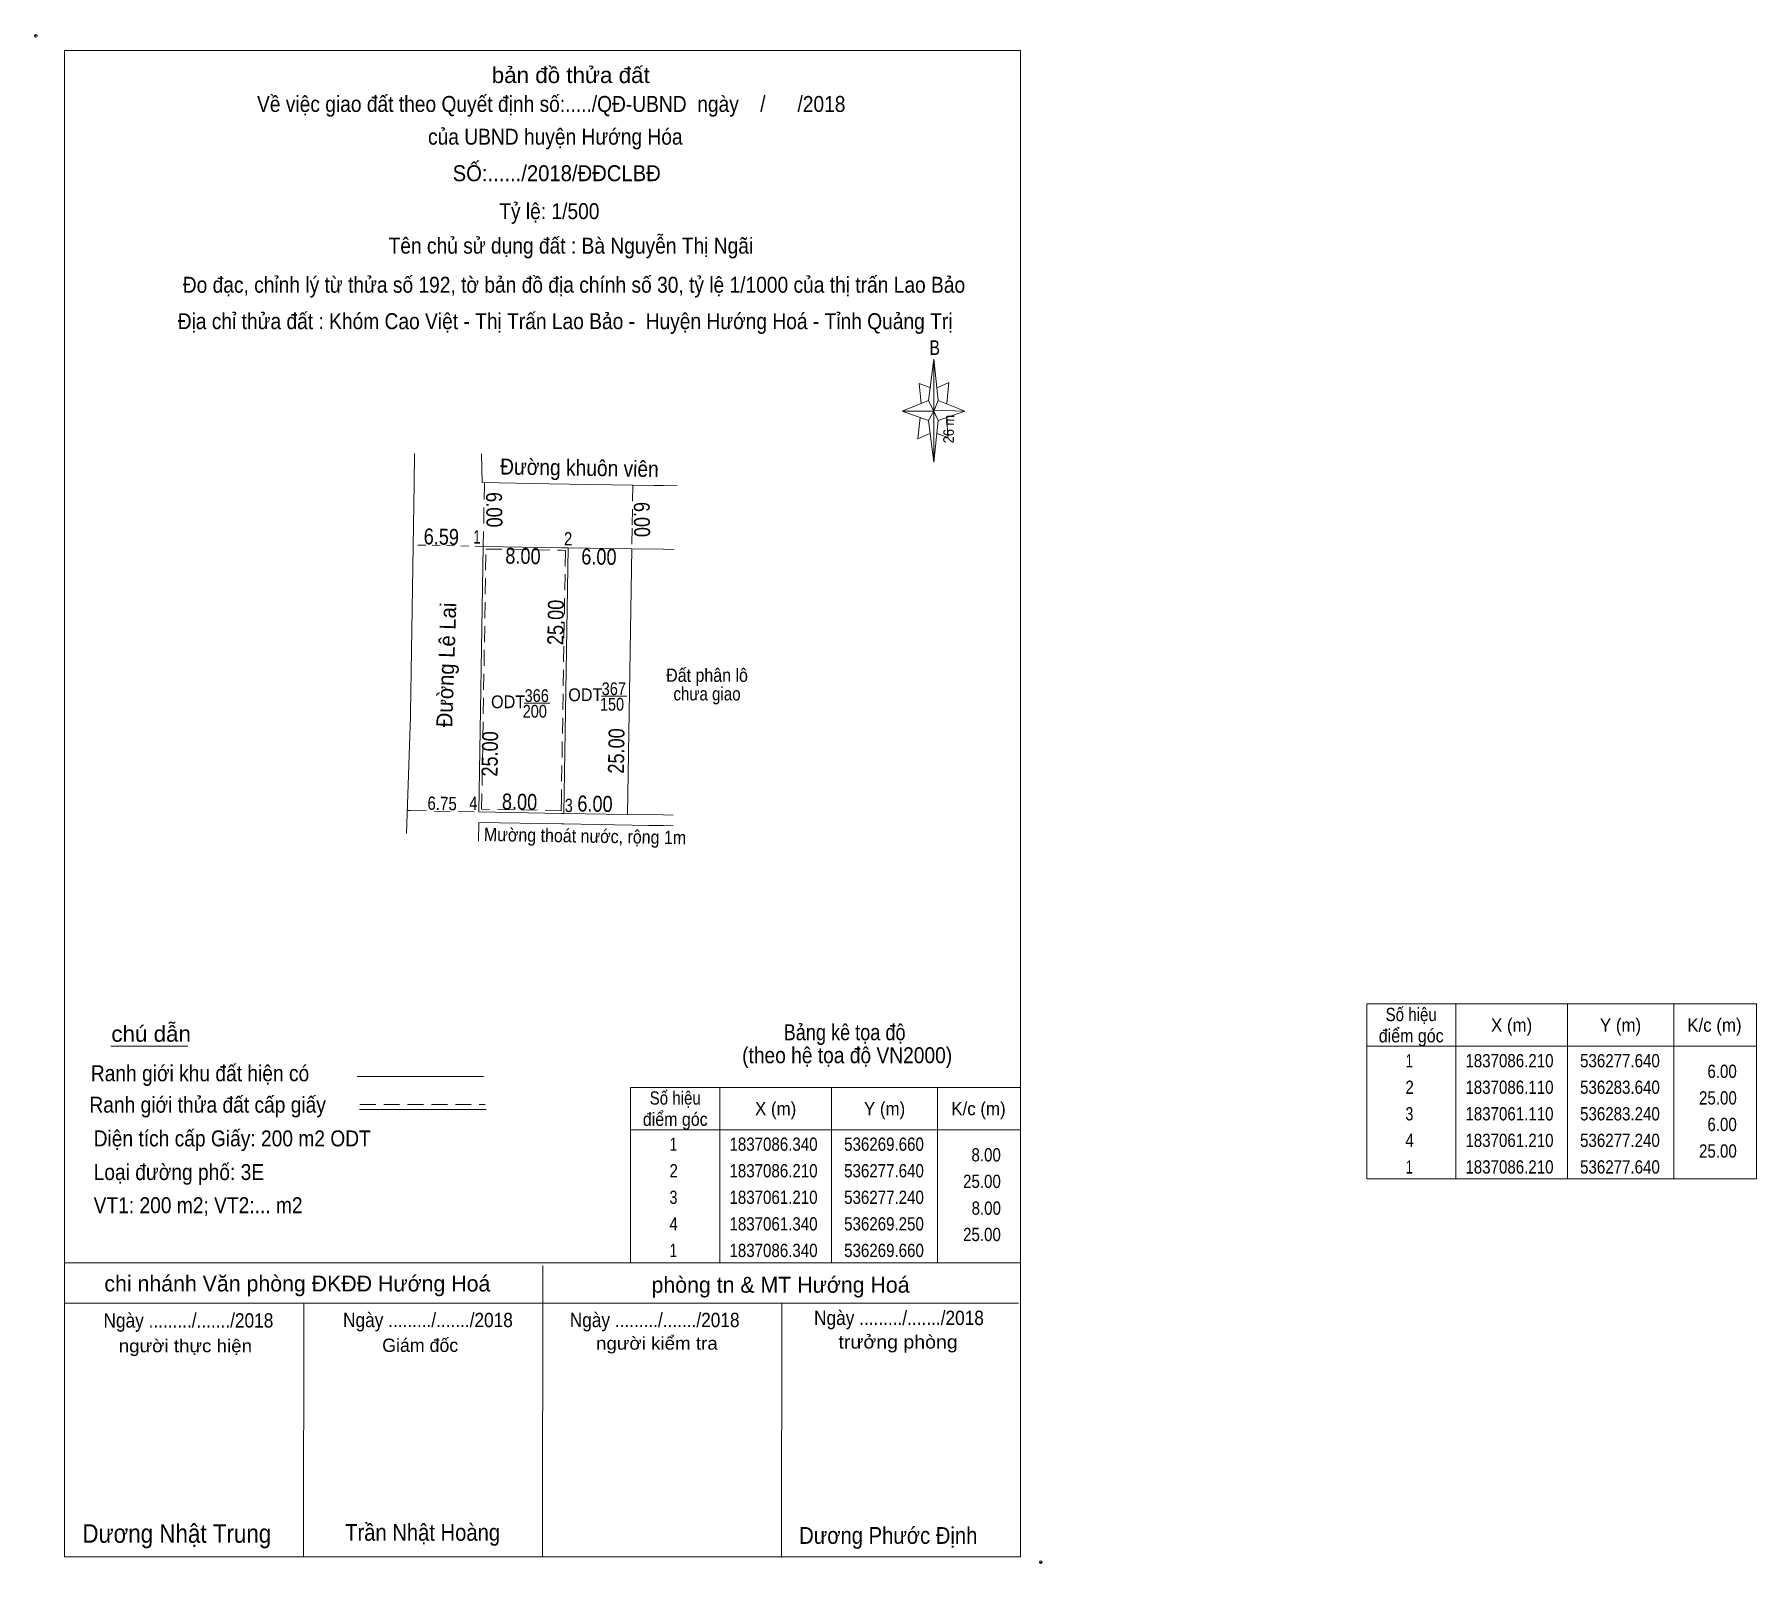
# Model space of a CAD drawing. Header units: metres. Extents: x 536227 to 536390, y 1836991 to 1837135.
import ezdxf
from ezdxf.enums import TextEntityAlignment as Align

# ---------------------------------------------------------------- set-up
doc = ezdxf.new("R2010")
doc.units = ezdxf.units.M
doc.header["$LTSCALE"] = 0.5
doc.header["$PDMODE"] = 32
doc.header["$PDSIZE"] = 0.25
doc.linetypes.add('MEDIUM_DASHED', pattern=[4.5, 3, -1.5])
doc.linetypes.add('SHORT_DASHED', pattern=[2.7, 1.5, -1.2])
for name, color, linetype, lineweight in [('17', 7, 'Continuous', 13), ('2', 7, 'Continuous', 13), ('6', 7, 'Continuous', 13), ('63', 7, 'Continuous', 13)]:
    doc.layers.add(name, color=color, linetype=linetype, lineweight=lineweight)
doc.layers.add('5', color=7, linetype='Continuous')

msp = doc.modelspace()

# ---------------------------------------------------------------- linework, layer by layer
at = {"layer": '17'}
for p, q in [((536234.6, 1837039.29), (536241.84, 1837039.29)), ((536275.23, 1836991.18), (536275.25, 1837018.65)), ((536252.73, 1836991.2), (536252.75, 1837015.11)), ((536297.73, 1836991.16), (536297.75, 1837015.11))]:
    msp.add_line(p, q, dxfattribs=at)
at = {"layer": '2'}
for p, q in [((536269.48, 1837095.04), (536269.54, 1837092.34)), ((536275.85, 1837092.24), (536269.54, 1837092.34)), ((536277.74, 1837092.21), (536275.85, 1837092.24)), ((536285.74, 1837092.08), (536277.74, 1837092.21)), ((536269.25, 1837061.34), (536269.66, 1837086.34)), ((536277.01, 1837086.22), (536269.66, 1837086.34)), ((536277.64, 1837086.21), (536277.01, 1837086.22)), ((536277.64, 1837086.21), (536277.24, 1837061.21)), ((536283.64, 1837086.11), (536277.64, 1837086.21)), ((536283.64, 1837086.11), (536283.24, 1837061.11)), ((536273.51, 1837071.58), (536275.91, 1837071.58)), ((536280.78, 1837072.25), (536283.18, 1837072.25)), ((536262.8, 1837070.33), (536262.43, 1837059.3)), ((536262.81, 1837070.63), (536262.8, 1837070.33)), ((536269.23, 1837060.34), (536269.21, 1837058.58)), ((536269.23, 1837060.34), (536269.21, 1837058.58)), ((536277.01, 1837060.21), (536269.23, 1837060.34)), ((536277.01, 1837060.21), (536269.23, 1837060.34)), ((536277.23, 1837060.21), (536277.01, 1837060.21)), ((536277.23, 1837060.21), (536277.01, 1837060.21)), ((536285.23, 1837060.08), (536277.23, 1837060.21)), ((536285.23, 1837060.08), (536277.23, 1837060.21)), ((536277.24, 1837061.21), (536283.24, 1837061.11)), ((536283.24, 1837061.11), (536286.58, 1837061.06)), ((536286.58, 1837061.06), (536287.52, 1837061.04)), ((536291.93, 1837035.41), (536291.93, 1837018.91)), ((536302.43, 1837035.41), (536302.43, 1837018.91)), ((536312.43, 1837035.41), (536312.43, 1837018.91)), ((536283.53, 1837031.41), (536320.23, 1837031.41))]:
    msp.add_line(p, q, dxfattribs=at)
at = {"layer": '2', "linetype": 'SHORT_DASHED'}
msp.add_line((536269.64, 1837086.34), (536263.05, 1837086.48), dxfattribs=at)
at = {"layer": '2'}
for points in [[(536263.19, 1837095.08), (536263.15, 1837092.24), (536262.81, 1837070.63)], [(536287.91, 1837092.05), (536286.58, 1837092.07), (536285.74, 1837092.08)], [(536287.64, 1837086.05), (536286.58, 1837086.07), (536283.64, 1837086.11)], [(536269.25, 1837061.34), (536277.01, 1837061.21), (536277.24, 1837061.21)], [(536287.52, 1837060.04), (536286.58, 1837060.06), (536285.23, 1837060.08)]]:
    msp.add_lwpolyline(points, dxfattribs=at)
at = {"layer": '2', "linetype": 'MEDIUM_DASHED'}
for points in [[(536269.76, 1837092.34), (536269.76, 1837092.24), (536269.66, 1837086.34)], [(536283.74, 1837092.11), (536283.67, 1837088.06), (536283.64, 1837086.11)], [(536277.01, 1837062.68), (536276.99, 1837061.46), (536269.5, 1837061.59), (536269.91, 1837086.09), (536277.01, 1837085.97)], [(536277.01, 1837085.97), (536277.39, 1837085.96), (536277.01, 1837062.68)], [(536262.5, 1837061.48), (536262.8, 1837061.47), (536269.25, 1837061.34)]]:
    msp.add_lwpolyline(points, dxfattribs=at)
at = {"layer": '2'}
msp.add_lwpolyline([(536283.53, 1837035.41), (536320.23, 1837035.41), (536320.23, 1837018.91), (536283.53, 1837018.91)], close=True, dxfattribs=at)
at = {"layer": '6'}
for p, q in [((536230.23, 1836991.21), (536230.23, 1837133.01)), ((536311.58, 1837100.08), (536312.08, 1837103.98)), ((536311.58, 1837098.18), (536309.08, 1837099.08)), ((536312.48, 1837100.08), (536314.98, 1837099.08)), ((536312.48, 1837098.18), (536312.08, 1837094.28)), ((536313.38, 1837096.58), (536312.38, 1837096.98)), ((536313.28, 1837098.48), (536313.38, 1837096.58)), ((536257.8, 1837036.44), (536269.67, 1837036.44)), ((536258.02, 1837033.32), (536269.92, 1837033.32)), ((536230.23, 1837018.91), (536320.23, 1837018.91)), ((536230.23, 1837015.11), (536320.03, 1837015.11)), ((536320.23, 1836991.21), (536230.23, 1836991.21))]:
    msp.add_line(p, q, dxfattribs=at)
at = {"layer": '6', "linetype": 'MEDIUM_DASHED'}
msp.add_line((536258.03, 1837033.81), (536269.83, 1837033.81), dxfattribs=at)
at = {"layer": '6'}
for points in [[(536230.23, 1837133.01), (536320.23, 1837133.01), (536320.23, 1836991.21)], [(536312.38, 1837101.28), (536313.48, 1837101.78), (536313.28, 1837099.78)], [(536311.78, 1837101.28), (536310.68, 1837101.68), (536310.88, 1837099.78)], [(536312.08, 1837099.08), (536311.58, 1837100.08), (536309.08, 1837099.08)], [(536312.08, 1837099.08), (536312.48, 1837098.18), (536314.98, 1837099.08)], [(536310.78, 1837098.48), (536310.58, 1837096.48), (536311.68, 1837096.98)]]:
    msp.add_lwpolyline(points, dxfattribs=at)
for points in [[(536312.08, 1837103.98), (536312.48, 1837100.08), (536312.08, 1837099.08)], [(536312.08, 1837099.08), (536309.08, 1837099.08), (536311.58, 1837100.08), (536312.48, 1837098.18), (536314.98, 1837099.08), (536312.08, 1837099.18)], [(536312.08, 1837099.08), (536312.08, 1837094.28), (536311.58, 1837098.18)]]:
    msp.add_lwpolyline(points, close=True, dxfattribs=at)
for p in [(536227.53, 1837134.41), (536322.13, 1836990.71)]:
    msp.add_point(p, dxfattribs=at)
at = {"layer": '63'}
for p, q in [((536361.22, 1837043.29), (536361.22, 1837026.79)), ((536371.72, 1837043.29), (536371.72, 1837026.79)), ((536381.72, 1837043.29), (536381.72, 1837026.79)), ((536352.82, 1837039.29), (536389.52, 1837039.29))]:
    msp.add_line(p, q, dxfattribs=at)
msp.add_lwpolyline([(536352.82, 1837043.29), (536389.52, 1837043.29), (536389.52, 1837026.79), (536352.82, 1837026.79)], close=True, dxfattribs=at)

# ---------------------------------------------------------------- texts
at = {"layer": '2'}
for s, height, rotation, width, p in [('Đường khuôn viên', 1.5, 359.069, 0.9, (536278.6978, 1837092.9917)), ('6.00', 1.5, 270.955, 0.85, (536269.9384, 1837089.7775)), ('6.00', 1.5, 270.955, 0.85, (536283.8384, 1837088.8575)), ('6.59', 1.5, 358.783, 0.85, (536265.6941, 1837086.504)), ('8.00', 1.5, 359.069, 0.85, (536273.3828, 1837084.6923)), ('6.00', 1.5, 359.069, 0.85, (536280.5328, 1837084.6223)), ('Đường Lê Lai', 1.5, 88.066, 0.95, (536266.9256, 1837075.1547)), ('25.00', 1.5, 89.083, 0.85, (536277.2151, 1837079.173)), ('25.00', 1.5, 89.106, 0.85, (536271.0242, 1837066.7933)), ('25.00', 1.5, 89.106, 0.85, (536282.9242, 1837067.0733)), ('8.00', 1.5, 359.068, 0.85, (536273.0628, 1837061.5523)), ('6.00', 1.5, 359.07, 0.85, (536280.1628, 1837061.3624)), ('6.75', 1.25, 358.812, 0.85, (536265.772, 1837061.5211)), ('Mường thoát nước, rộng 1m', 1.25, 359.069, 0.9, (536279.2248, 1837058.4514))]:
    msp.add_text(s, height=height, rotation=rotation, dxfattribs=dict(at, width=width)).set_placement(p, align=Align.CENTER)
for s, width, p in [(' 1', 0.75, (536269.41, 1837086.61)), (' 2', 0.85, (536278.04, 1837086.43)), (' 4', 0.85, (536269.12, 1837061.54)), (' 3', 0.8, (536278.08, 1837061.33)), ('8.00', 0.85, (536318.38, 1837028.44)), ('25.00', 0.85, (536318.38, 1837025.94)), ('8.00', 0.85, (536318.39, 1837023.42)), ('25.00', 0.85, (536318.38, 1837020.94))]:
    msp.add_text(s, height=1.25, dxfattribs=dict(at, width=width)).set_placement(p, align=Align.RIGHT)
for s, height, width, p in [('366', 1.2, 0.85, (536274.69, 1837071.69)), ('ODT', 1.2, 0.95, (536279.265, 1837071.77)), ('367', 1.2, 0.85, (536281.945, 1837072.34)), ('ODT', 1.2, 0.95, (536271.995, 1837071.11)), ('200', 1.2, 0.85, (536274.505, 1837070.22)), ('150', 1.2, 0.85, (536281.775, 1837070.88)), ('Số hiệu', 1.25, 0.85, (536287.73, 1837033.79)), ('X (m)', 1.25, 0.95, (536297.18, 1837032.79)), ('Y (m)', 1.25, 0.95, (536307.435, 1837032.79)), ('K/c (m)', 1.25, 0.95, (536316.275, 1837032.79)), ('điểm góc', 1.25, 0.9, (536287.73, 1837031.79)), (' 1', 1.25, 0.75, (536287.38, 1837029.44)), ('1837086.340', 1.25, 0.85, (536296.98, 1837029.44)), ('536269.660', 1.25, 0.85, (536307.38, 1837029.44)), (' 2', 1.25, 0.85, (536287.385, 1837026.94)), ('1837086.210', 1.25, 0.85, (536296.98, 1837026.94)), ('536277.640', 1.25, 0.85, (536307.38, 1837026.94)), (' 3', 1.25, 0.8, (536287.375, 1837024.44)), ('1837061.210', 1.25, 0.85, (536296.98, 1837024.44)), ('536277.240', 1.25, 0.85, (536307.38, 1837024.44)), (' 4', 1.25, 0.85, (536287.38, 1837021.94)), ('1837061.340', 1.25, 0.85, (536296.98, 1837021.94)), ('536269.250', 1.25, 0.85, (536307.38, 1837021.94)), (' 1', 1.25, 0.75, (536287.38, 1837019.44)), ('1837086.340', 1.25, 0.85, (536296.98, 1837019.44)), ('536269.660', 1.25, 0.85, (536307.38, 1837019.44))]:
    msp.add_text(s, height=height, dxfattribs=dict(at, width=width)).set_placement(p, align=Align.CENTER)
at = {"layer": '5', "width": 0.9}
for s, p in [('Về việc giao đất theo Quyết định số:...../QĐ-UBND  ngày    /      /2018', (536276.055, 1837127.24)), ('của UBND huyện Hướng Hóa', (536276.44, 1837124.16))]:
    msp.add_text(s, height=1.5, dxfattribs=at).set_placement(p, align=Align.CENTER)
at = {"layer": '6'}
for s, height, width, p in [('bản đồ thửa đất', 1.5, 1.05, (536277.89, 1837129.96)), ('SỐ:....../2018/ĐĐCLBĐ', 1.5, 0.95, (536276.57, 1837120.72)), ('Tỷ lệ: 1/500', 1.5, 0.9, (536275.875, 1837117.15)), ('Tên chủ sử dụng đất : Bà Nguyễn Thị Ngãi', 1.5, 0.9, (536277.905, 1837113.9)), ('Đo đạc, chỉnh lý từ thửa số 192, tờ bản đồ địa chính số 30, tỷ lệ 1/1000 của thị trấn Lao Bảo', 1.5, 0.9, (536278.195, 1837110.22)), ('Địa chỉ thửa đất : Khóm Cao Việt - Thị Trấn Lao Bảo -  Huyện Hướng Hoá - Tỉnh Quảng Trị ', 1.5, 0.9, (536277.61, 1837106.79)), ('B', 1.378, 0.8, (536312.15, 1837104.36)), ('chú dẫn', 1.5, 1.05, (536238.39, 1837039.71)), ('Bảng kê tọa độ ', 1.5, 0.85, (536303.91, 1837039.85)), ('(theo hệ tọa độ VN2000)', 1.5, 0.9, (536303.91, 1837037.69)), ('Ranh giới khu đất hiện có ', 1.5, 0.9, (536243.245, 1837035.99)), ('Ranh giới thửa đất cấp giấy', 1.5, 0.9, (536243.71, 1837033.03)), ('Ngày ........./......./2018', 1.35, 0.9, (536241.9, 1837012.8)), ('Ngày ........./......./2018', 1.35, 0.9, (536264.45, 1837012.84)), ('Ngày ........./......./2018', 1.35, 0.9, (536285.79, 1837012.84)), ('Ngày ........./......./2018', 1.35, 0.9, (536308.79, 1837013.04)), ('người thực hiện', 1.2, 1.1, (536241.615, 1837010.48)), ('người kiểm tra', 1.2, 1.1, (536286, 1837010.72)), ('trưởng phòng', 1.25, 1.1, (536308.705, 1837010.83)), ('Dương Nhật Trung', 1.75, 0.9, (536240.81, 1836992.54)), ('Trần Nhật Hoàng', 1.58, 0.9, (536263.945, 1836992.73)), ('Dương Phước Định', 1.58, 0.9, (536307.78, 1836992.44))]:
    msp.add_text(s, height=height, dxfattribs=dict(at, width=width)).set_placement(p, align=Align.CENTER)
at = {"layer": '6', "width": 0.9}
msp.add_text('26 m', height=0.9996, rotation=89.004, dxfattribs=at).set_placement((536313.9729, 1837097.3763), align=Align.CENTER)
for s, p in [('Diện tích cấp Giấy: 200 m2 ODT', (536232.98, 1837029.86)), ('Loại đường phố: 3E', (536232.98, 1837026.69)), ('VT1: 200 m2; VT2:... m2', (536232.98, 1837023.57))]:
    msp.add_text(s, height=1.5, dxfattribs=at).set_placement(p)
at = {"layer": '6'}
for s, height, p in [('chi nhánh Văn phòng ĐKĐĐ Hướng Hoá', 1.5, (536252.155, 1837016.2)), ('phòng tn & MT Hướng Hoá', 1.5, (536297.64, 1837016.08)), ('Giám đốc', 1.25, (536263.72, 1837010.51))]:
    msp.add_text(s, height=height, dxfattribs=at).set_placement(p, align=Align.CENTER)
at = {"layer": '63'}
for s, width, p in [('Đất phân lô', 0.9, (536290.72, 1837073.59)), ('chưa giao', 0.85, (536290.72, 1837071.84)), ('Số hiệu', 0.85, (536357.01, 1837041.65)), ('X (m)', 0.95, (536366.46, 1837040.65)), ('Y (m)', 0.95, (536376.715, 1837040.65)), ('K/c (m)', 0.95, (536385.555, 1837040.65)), ('điểm góc', 0.9, (536357.01, 1837039.65)), (' 1', 0.75, (536356.66, 1837037.3)), ('1837086.210', 0.85, (536366.26, 1837037.3)), ('536277.640', 0.85, (536376.66, 1837037.3)), (' 2', 0.85, (536356.665, 1837034.8)), ('1837086.110', 0.85, (536366.26, 1837034.8)), ('536283.640', 0.85, (536376.66, 1837034.8)), (' 3', 0.8, (536356.655, 1837032.3)), ('1837061.110', 0.85, (536366.26, 1837032.3)), ('536283.240', 0.85, (536376.66, 1837032.3)), (' 4', 0.85, (536356.66, 1837029.8)), ('1837061.210', 0.85, (536366.26, 1837029.8)), ('536277.240', 0.85, (536376.66, 1837029.8)), (' 1', 0.75, (536356.66, 1837027.3)), ('1837086.210', 0.85, (536366.26, 1837027.3)), ('536277.640', 0.85, (536376.66, 1837027.3))]:
    msp.add_text(s, height=1.25, dxfattribs=dict(at, width=width)).set_placement(p, align=Align.CENTER)
at = {"layer": '63', "width": 0.85}
for s, p in [('6.00', (536387.66, 1837036.3)), ('25.00', (536387.66, 1837033.8)), ('6.00', (536387.66, 1837031.3)), ('25.00', (536387.66, 1837028.8))]:
    msp.add_text(s, height=1.25, dxfattribs=at).set_placement(p, align=Align.RIGHT)

doc.saveas('drawing.dxf')
